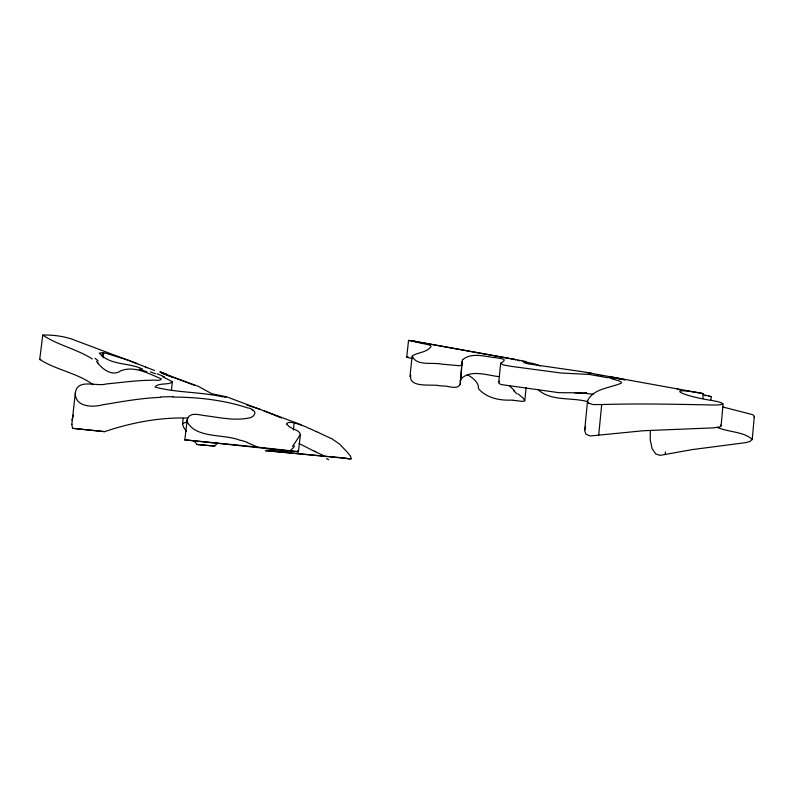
<?xml version="1.0" encoding="UTF-8"?>
<svg xmlns="http://www.w3.org/2000/svg" width="794" height="794" viewBox="0 0 794 794"><rect width="100%" height="100%" fill="white"/><g stroke="black" fill="none" stroke-linecap="round" stroke-linejoin="round"><path stroke-width="1.19" d="M410.697 375.175C408.394 388.494 431.996 383.859 439.34 385.705A80.988 44.623 -10.3 0 1 442.417 385.983C447.985 385.457 457.056 390.41 460.242 384.177L462.247 361.25L461.751 365.974M460.242 384.177L461.503 368.337M97.771 363.215C103.141 369.676 112.599 376.674 120.787 370.838C134.255 365.349 149.014 373.785 161.4 378.887C160.755 381.586 153.52 379.502 150.81 380.276C135.903 380.366 121.145 382.599 106.327 383.939C96.828 386.956 77.574 378.113 75.37 392.573L71.857 424.294M650.346 430.884L650.207 439.797L652.122 448.699L655.794 453.94L660.032 455.379L692.418 449.573L745.447 442.665L750.092 441.454L752.186 439.31C743.065 431.311 728.118 432.313 717.131 427.291M752.206 439.737L754.29 416.652M702.978 398.548L703.057 393.566L581.913 371.612L528.516 363.92L523.971 362.679L524.149 361.985L525.985 361.568L525.171 361.33L410.369 340.547L408.543 340.398L406.736 357.082M710.898 400.275L711.216 396.553L702.71 394.499M721.091 425.882L723.116 403.759M665.223 454.347L665.451 451.915M720.624 425.098L721.021 426.07L719.662 426.974L713.399 427.877L643.567 430.715L590.141 435.985L585.903 434.169L584.652 430.477L587.56 400.791C593.485 388.395 610.09 388.067 621.325 383.135L621.424 382.301L619.528 381.08L611.638 378.659M598.706 435.102L601.703 404.543C637.403 403.481 673.114 404.196 708.804 404.9C727.046 405.605 726.202 402.866 711.632 400.464C679.267 395.323 663.734 386.162 703.385 393.655M593.068 394.201L579.938 392.802L558.907 392.673L501.242 384.574L499.247 383.552L498.701 382.45L500.686 363.186C508.368 358.848 501.927 358.828 496.339 357.747C485.591 356.913 472.261 351.921 462.971 359.454M524.774 400.672L526.114 387.611M584.652 430.477L585.605 426.438M409.922 376.793L412.116 356.377M293.383 430.001L294.167 422.696L306.335 426.964M286.773 424.393L289.463 426.745A36.296 10.034 8.3 0 0 290.406 427.331C293.492 429.743 299.854 430.179 300.38 434.655L298.435 451.885L184.833 439.856L240.046 445.355A190.818 3.901 6.6 0 0 254.963 446.843L294.822 451.25A57.992 1.092 6.4 0 0 295.547 451.359L298.435 451.885A13.24 4.804 -0.4 0 0 297.462 450.387M182.481 424.363L183.186 418.438M184.833 439.886L187.136 420.215M102.168 356.407L102.615 352.774L103.716 352.903A5.022 0.665 15.1 0 1 105.443 353.132L128.142 360.158L154.493 370.5M103.121 357.747L103.716 352.903M171.395 390.598L172.348 381.735L162.651 376.684M93.265 384.762C77.187 372.912 56.414 370.123 39.7 359.474L42.787 335.098A139 109.096 -79.7 0 1 71.43 338.959L137.372 363.731M71.897 420.135L73.564 414.736M172.447 381.993C168.05 385.378 158.066 382.43 155.038 387.115C177.052 392.881 200.763 391.789 223.074 396.95M462.416 363.513L461.522 364.982A3.007 1.171 -4.8 0 1 459.24 365.697L444.729 364.416M754.141 416.949L753.982 415.808A2.978 1.27 20 0 0 752.404 414.607L722.49 406.905M498.701 382.45L499.446 381.219M300.38 434.655L293.274 445.394M187.275 419.411C189.627 411.56 199.145 414.944 204.872 415.639C219.184 417.426 233.863 420.889 248.254 418.13C252.79 418.071 258.457 412.086 252.006 409.764M460.907 379.046C470.763 369.071 486.762 375.334 498.94 376.624M217.635 443.121L214.618 446.059L201.527 444.938L197.061 444.471L193.776 440.749M71.897 424.284A47.243 32.504 -15.2 0 0 72.343 427.351L72.582 428.333L104.619 431.638C131.387 422.616 159.544 417.207 187.88 418.041M289.016 450.664C281.304 453.235 272.878 448.957 265.424 450.625M586.637 392.613L582.508 393.338L574.667 392.792M711.235 396.603L708.625 396.275M186.749 422.299L184.079 422.825L182.531 424.046L183.464 427.003L186.272 431.231M601.703 404.543L593.039 404.573L588.741 403.183M160.656 397.347C141.044 398.102 121.72 401.645 102.406 404.851C92.193 407.63 74.547 406.994 75.37 392.573M224.623 396.95L226.181 396.732L211.829 393.755L198.252 386.271L161.599 373.18M172.963 397.05C198.331 397.199 224.017 399.987 248.165 408.076M72.582 428.333L104.619 431.638M319.168 432.919L331.902 438.814L339.375 443.935A33.904 19.8 21.9 0 1 340.467 444.918C342.899 448.134 359.245 462.445 345.787 458.188A56.543 1.032 6.4 0 1 344.13 457.979L265.454 450.615L351.305 458.892M197.061 444.471L214.618 446.059M102.615 352.774L99.3 353.052C109.949 365.736 128.707 362.272 142.553 369.101M408.573 357.151L406.925 357.022A7.642 0.496 9.9 0 0 407.014 357.31L412.423 358.64M513.41 400.315L522.452 401.427L524.725 400.881L523.216 398.161L518.214 394.032M622.397 379.522L625.225 379.78L610.765 376.832M586.885 401.446C570.826 397.208 550.837 401.516 537.736 389.338M705.012 395.66L705.856 395.799M513.271 359.146L512.517 359.037L515.495 359.831M677.133 388.862L681.024 390.231M620.183 379.185L618.169 378.837M596.631 374.986L597.882 375.185M600.83 375.701L602.378 375.969M411.193 340.676L515.276 359.503M586.399 372.396L592.225 373.468M613.653 378.033L614.804 378.242M610.258 377.408L611.38 377.616M294.127 422.686L288.817 422.388L286.634 423.53A15.026 3.563 15.5 0 0 286.892 424.413M411.868 357.637L412.473 357.766M524.874 361.866L534.431 363.811L540.218 365.955M522.442 361.359L524.06 361.697M246.934 405.129L260.075 409.367M607.549 377.696L589.575 374.48L560.882 372.991L511.793 366.431L503.267 364.952L500.686 363.186M517.628 360.317L519.981 360.833M414.26 341.241L419.024 342.581M240.602 440.541C224.682 433.534 196.187 439.013 187.146 421.743A16.545 10.213 -8.3 0 1 187.275 419.411M421.019 343.197L422.19 343.544M247.331 442.655L257.802 447.121M150.384 371.86L155.475 373.776M225.972 396.593L301.194 424.76M263.787 410.756L281.384 417.972M145.322 367.036L146.969 367.751M316.568 431.747L309.452 428.413M323.724 455.627L316.22 452.173M299.11 443.528L314.374 451.29M167.494 375.225L160.319 372.078L194.599 385.388M168.09 375.512L168.685 375.81M171.653 377.368L172.229 377.696M467.239 374.609C472.758 377.855 478.792 382.053 478.494 388.673C486.583 397.993 499.247 400.543 511.048 400.116A72.284 34.559 32.5 0 1 513.39 400.285M92.342 358.977C76.82 349.023 58.091 345.35 42.787 335.098M514.711 390.976L509.212 385.477M408.543 340.398L428.363 344.725L430.814 345.767L431.023 346.611C426.467 352.804 417.902 352.189 412.245 355.93C416.125 366.461 432.631 362.034 441.633 364.138A87.717 40.563 -6.6 0 1 444.709 364.446M587.56 400.791L587.917 402.29A5.935 3.573 -6.9 0 0 588.731 403.193M608.472 377.577A62.17 10.828 4.8 0 1 612.591 378.569M462.326 361.27A27.036 9.389 10.6 0 1 462.743 359.404M460.232 381.338A28.882 12.158 12.2 0 1 460.709 378.996M517.152 393.923A26.698 6.719 33.1 0 1 513.529 390.658M326.403 458.555A98.585 43.273 49.8 0 1 328.696 459.776M318.712 432.581A37.923 2.987 26 0 1 316.201 431.44M307.04 427.46A15.83 0.655 25.4 0 1 309.581 428.651M293.363 445.384A15.701 7.106 -22.7 0 1 292.539 446.377M294.604 446.139A28.048 11.592 -25.6 0 1 290.346 450.526M240.8 440.273A118.167 81.177 -23.4 0 1 247.539 442.417M249.078 408.037A22.024 4.585 9.4 0 1 252.8 409.803M160.646 396.98A296.628 289.076 -80.7 0 1 172.973 396.702M96.392 361.399A150.89 53.516 -10.7 0 1 98.238 363.086M95.032 358.293A138.761 47.312 -7.9 0 1 98.148 361.032M166.958 374.381A119.517 7.394 16.8 0 1 159.822 371.771M225.675 397.01A25.309 0.596 3.4 0 1 224.851 397.06M157.113 373.756A171.97 33.398 8.2 0 1 164.229 376.703M139.148 369.18A142.9 24.267 10.1 0 1 146.94 371.84M39.7 359.474A120.648 94.694 -79.2 0 1 40.861 359.414M316.101 452.024A36.226 5.558 28.6 0 1 314.275 451.151M185.26 439.975A10.312 7.017 -11.3 0 1 185.488 439.509"/></g></svg>
